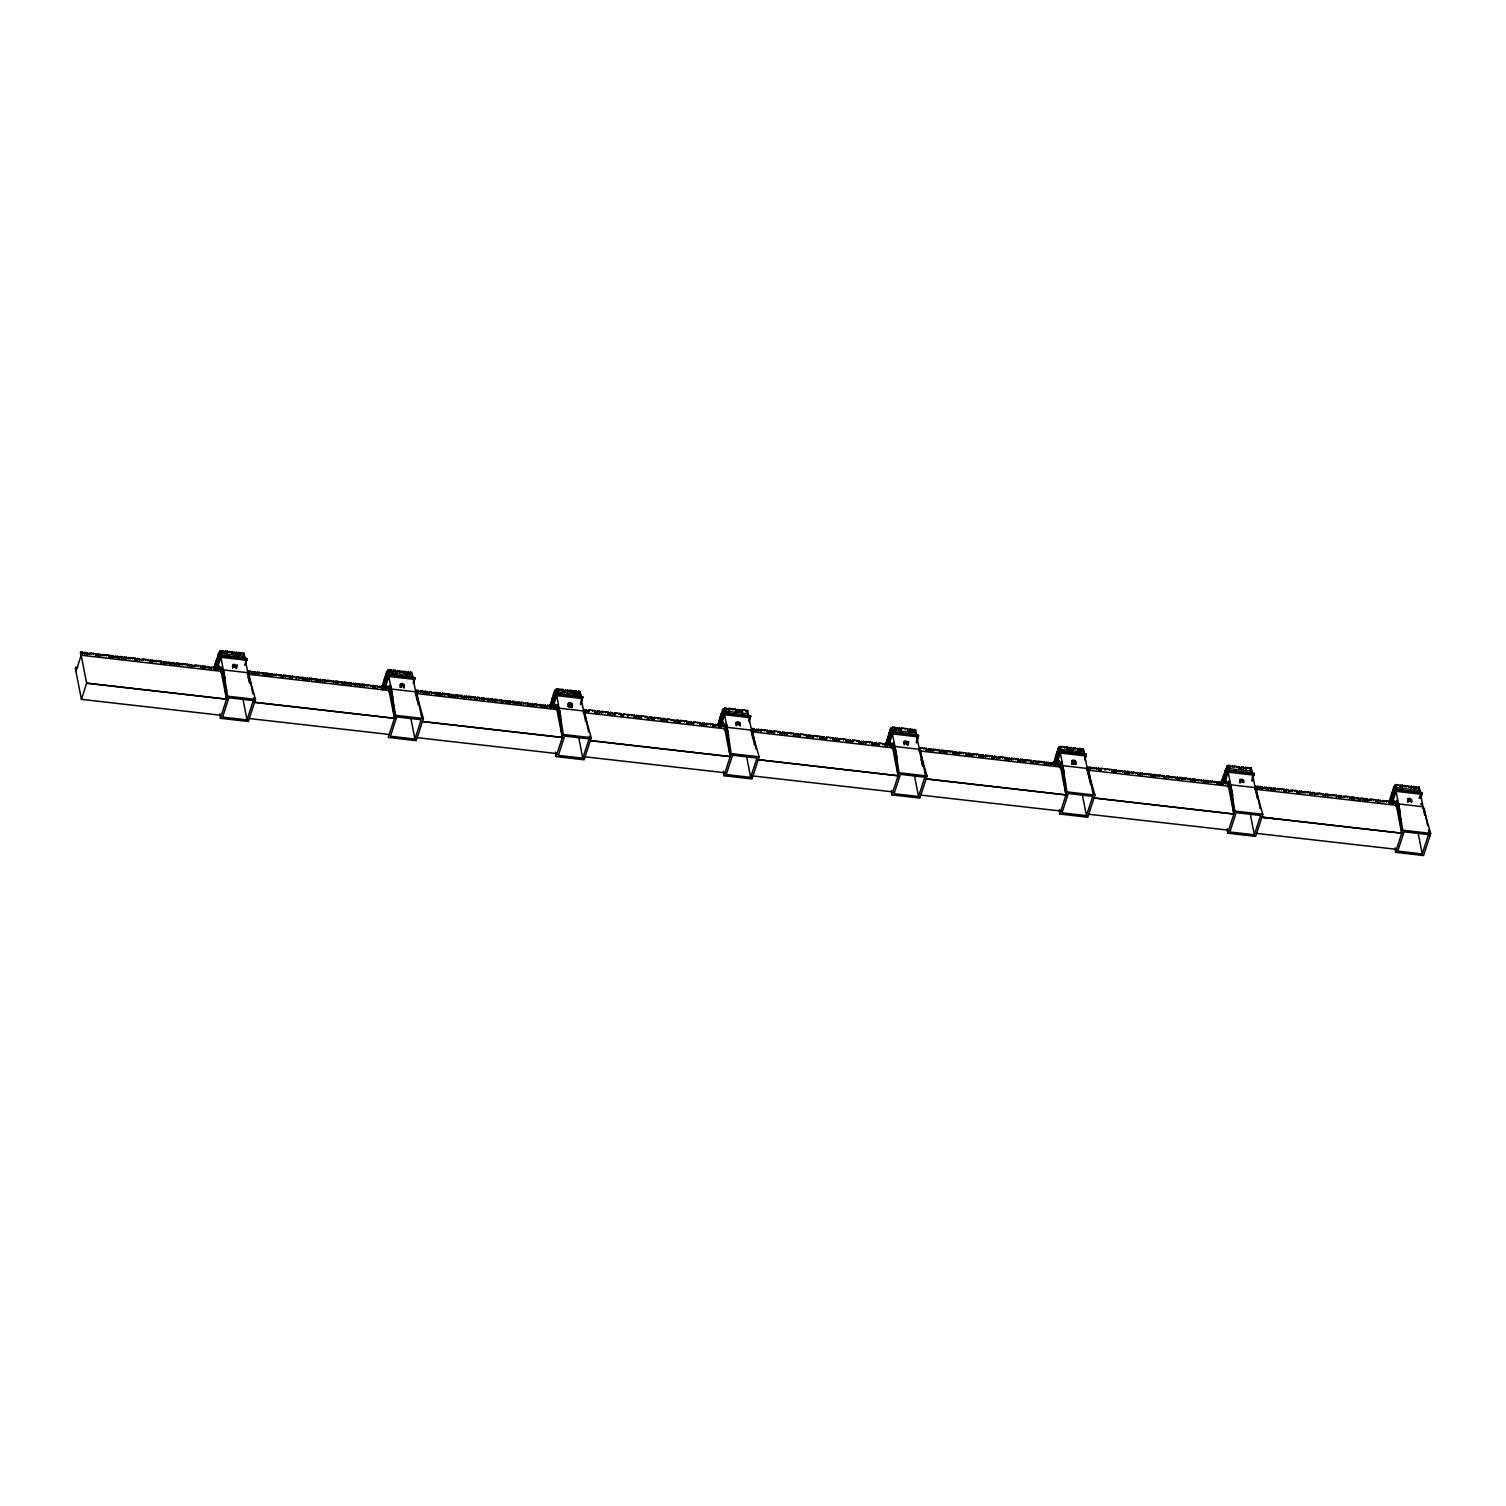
<?xml version="1.0" encoding="UTF-8"?>
<svg xmlns="http://www.w3.org/2000/svg" width="1506" height="1506" viewBox="0 0 1506 1506"><rect width="100%" height="100%" fill="white"/><g stroke="black" fill="none" stroke-linecap="round" stroke-linejoin="round"><path stroke-width="1.5" d="M388.981 686.529L390.751 685.569L390.619 687.997L389.226 687.828L389 686.661L391.014 686.792M726.4 726.287C727.473 723.2 723.784 722.729 724.988 726.118L726.777 725.101L725.139 723.765M1061.937 763.41L1062.238 762.13L1062.163 764.577L1061.937 763.41C1059.358 764.784 1061.165 759.852 1061.146 763.222L1060.77 764.408L1060.525 763.241M571.546 705.749L571.508 707.199M907.271 744.792L907.779 742.157A1.92 1.148 17.9 0 0 904.165 741.743L903.807 742.853A1.92 1.148 17.9 0 1 907.421 743.267L907.817 745.244L907.779 742.157M1243.071 782.329L1243.542 780.447A1.92 1.148 17.9 0 0 1239.927 780.033L1239.965 783.12M77.841 667.233L75.3 668.099L81.437 699.368L221.326 715.312M82.717 652.211L82.529 654.244L82.717 652.211L80.533 651.966L80.816 656.334M75.94 671.356L81.173 655.223L222.85 671.507L226.559 699.16L86.651 683.235L80.533 651.966M84.901 652.456L84.731 654.508L84.901 652.456L87.084 652.719L86.915 654.752L87.084 652.719M88.91 654.075L89.268 652.964L95.838 653.717L95.65 655.75M91.452 653.209L91.094 654.319L87.273 653.642M93.278 654.564L93.636 653.472M95.48 654.828L95.838 653.717M81.437 699.368L86.651 683.235M98.022 653.962L97.834 656.014L98.022 653.962L100.205 654.225L100.036 656.258M102.032 655.581L102.389 654.47L108.94 655.223L108.771 657.256L108.94 655.223M104.573 654.715L104.215 655.825L100.394 655.148M106.399 656.07L106.757 654.978M111.143 655.468L110.955 657.52L111.143 655.468L113.327 655.731L113.138 657.764L113.327 655.731M115.153 657.087L115.51 655.976L120.066 657.407L117.524 658.273M117.694 656.221L117.336 657.331L113.496 656.654M122.061 656.729L121.892 658.762L122.061 656.729L119.878 656.484L119.708 658.517M124.245 656.974L124.076 659.026L124.245 656.974L126.448 657.237L126.259 659.27L126.448 657.237M128.274 658.593L128.631 657.482L135.182 658.235L135.013 660.268L135.182 658.235M130.815 657.727L130.457 658.837L126.617 658.16M132.641 659.082L132.999 657.99M137.366 658.48L137.197 660.532L137.366 658.48L139.55 658.743L139.38 660.776M139.192 659.835L139.55 658.743M141.376 660.099L141.733 658.988L148.303 659.741L152.501 662.282L152.671 660.249L150.487 659.986L150.318 662.038L150.487 659.986M143.936 659.233L143.578 660.343L139.738 659.666M145.762 660.588L146.12 659.496M147.946 660.852L148.303 659.741M152.313 661.341L152.671 660.249M154.497 661.605L154.854 660.494L161.424 661.247L161.236 663.28L161.424 661.247M157.038 660.739L156.68 661.849L152.859 661.172M158.883 662.113L159.241 661.002M163.608 661.492L163.439 663.544L163.608 661.492L165.792 661.755L165.622 663.788L165.792 661.755M167.618 663.111L167.975 662L172.531 663.431L169.99 664.297M170.159 662.245L169.802 663.355L165.98 662.678M174.545 662.753L174.357 664.786L174.545 662.753L172.343 662.508L172.173 664.541M176.729 662.998L176.541 665.05L176.729 662.998L178.913 663.261L178.743 665.294L178.913 663.261M180.739 664.617L181.097 663.506L187.648 664.259L187.478 666.292M183.28 663.751L182.923 664.861L179.101 664.184M185.106 665.125L185.464 664.014M187.29 665.37L187.648 664.259M189.85 664.523L189.662 666.556L189.85 664.523L192.034 664.767L191.846 666.8M193.86 666.123L194.218 665.012L200.769 665.765L200.599 667.817L200.769 665.765M196.401 665.275L196.044 666.367L192.203 665.69M198.227 666.631L198.585 665.52M202.952 666.029L202.783 668.062L202.952 666.029L205.155 666.273L204.967 668.306L205.155 666.273M206.981 667.629L207.339 666.518L211.894 667.949L209.353 668.815M209.522 666.782L209.165 667.873L205.324 667.196M214.003 668.852L213.89 667.271L211.706 667.026L211.537 669.059M213.89 667.271L213.72 669.323L216.262 668.457L215.904 669.568L215.716 668.626M213.814 667.911L214.379 666.198L215.791 666.367L216.262 668.457M215.96 667.29L214.567 667.139L214.925 664.485L215.49 662.772L216.902 662.941M215.49 662.772L215.678 663.713L216.6 659.346L218.012 659.515M218.558 657.802L219.123 656.089L217.711 655.919L216.77 660.287L218.182 660.437M219.292 657.011L217.881 656.861L218.257 654.206L218.822 652.493L220.403 653.585L220.761 652.512M244.631 656.371L218.991 653.416L219.707 651.232L221.118 651.401M220.573 651.571L223.114 650.724L222.944 652.757L223.114 650.724M214.831 670.415L220.158 653.566M215.471 669.568L220.102 655.279L246.099 658.931M215.603 670.264L219.989 655.656M216.45 668.796L220.798 655.355M221.213 654.846L220.93 650.46M217.429 668.043L221.25 656.202M218.257 667.779L218.088 669.812L218.257 667.779L216.073 667.535M218.219 669.21A3.765 0.96 -83.4 0 1 219.612 668.777L219.123 666.763A5.233 1.318 -83.4 0 0 217.786 669.643M225.298 650.969L225.128 653.002L225.298 650.969L227.5 651.213L227.312 653.265L227.5 651.213M220.742 672.41L221.1 671.3M222.493 672.598L223.377 669.906L247.831 672.711L255.512 699.386L248.358 721.506L220.365 718.287M229.684 651.477L229.326 652.569L231.51 652.832L231.868 651.721L227.67 652.154M236.235 652.23L236.066 654.263L236.235 652.23L231.698 653.755M233.882 654.018L234.051 651.966M232.658 668.25L232.621 665.144A1.92 1.148 17.9 0 1 236.235 665.577L236.63 667.553L233.016 667.139M240.602 652.719L240.414 654.771L240.602 652.719L238.419 652.475L238.249 654.508L238.607 653.416L236.423 653.152M238.701 656.842L238.419 652.475M236.273 668.664L236.235 665.577M236.31 667.967L237.308 664.899M223.377 669.906L227.519 696.186L220.365 718.287L219.857 713.825M242.221 654.056L243.991 653.115L245.083 658.706M243.991 653.115L243.05 657.482M245.967 658.235L225.072 656.409M244.763 665.313L246.984 658.461L219.725 655.336L247.116 659.176L245.44 664.353M248.415 671.111L248.057 672.203L250.598 671.356L248.415 671.111L252.876 693.758M248.697 675.479L249.055 674.368L390.732 690.652L394.44 718.306L254.552 702.38L253.686 697.956M250.429 673.389L252.613 673.653L252.782 671.601L254.966 671.864L254.796 673.897L254.966 671.864M252.613 673.653L252.782 671.601M257.149 672.109L256.98 674.142L257.149 672.109L259.333 672.354L259.164 674.406L259.333 672.354M261.536 672.617L261.178 673.709L263.362 673.973L263.719 672.862L259.521 673.295M247.04 719.906L253.29 700.591L228.837 697.767L222.587 717.101L247.04 719.906L242.824 698.464M268.087 673.37L267.917 675.403L268.087 673.37L265.903 673.107L265.734 675.159L263.531 674.895M265.734 675.159L265.903 673.107M270.271 673.615L270.101 675.648L270.271 673.615L272.454 673.86L272.285 675.912L272.454 673.86M274.638 674.123L274.28 675.215L276.483 675.479L276.84 674.368L272.642 674.801M278.666 675.723L281.208 674.876L281.038 676.909L281.208 674.876M283.392 675.121L283.222 677.154L283.392 675.121L285.575 675.366L285.406 677.418M285.218 676.476L285.575 675.366M287.759 675.629L287.401 676.74L289.585 676.985L289.943 675.874L285.764 676.307M289.943 675.874L289.773 677.907L291.957 678.171L292.145 676.119L296.701 677.568L296.343 678.66L296.513 676.627L298.696 676.872L298.527 678.924M291.957 678.171L292.145 676.119M294.329 676.382L291.769 677.229M298.696 676.872L296.155 677.738M300.88 677.135L300.522 678.246L302.706 678.491L303.064 677.38L298.885 677.813M302.894 679.413L307.431 677.888L307.262 679.921L307.431 677.888M305.078 679.677L305.247 677.644M309.634 678.133L309.445 680.166L309.634 678.133L311.817 678.397L311.629 680.43M311.817 678.397L309.276 679.244M314.001 678.641L313.643 679.752L315.827 679.997L316.185 678.886L312.006 679.319M320.552 679.394L320.383 681.427L320.552 679.394L316.015 680.938M318.199 681.183L318.368 679.15M322.736 679.639L322.566 681.691L322.736 679.639L324.938 679.903L324.75 681.936M324.581 680.994L324.938 679.903M327.122 680.147L326.764 681.258L328.948 681.503L329.306 680.392L325.108 680.825M331.132 681.747L333.673 680.9L333.504 682.933M333.315 682.011L333.673 680.9M335.857 681.145L335.687 683.197L335.857 681.145L338.041 681.409L337.871 683.442M338.041 681.409L335.499 682.256M340.243 681.653L339.885 682.764L342.069 683.009L342.427 681.898L338.229 682.331M342.239 683.95L344.441 684.195L344.61 682.162L346.794 682.406L346.625 684.439L346.794 682.406M344.441 684.195L344.61 682.162M348.978 682.651L348.808 684.703L348.978 682.651L351.162 682.915L350.992 684.948M351.162 682.915L348.62 683.762M353.345 683.159L352.988 684.27L355.19 684.515L355.548 683.404L351.35 683.837M359.915 683.912L359.746 685.945L359.915 683.912L357.731 683.668L357.543 685.701L355.36 685.456M357.543 685.701L357.731 683.668M362.099 684.157L361.929 686.209L362.099 684.157L364.283 684.421L364.113 686.454M363.925 685.512L364.283 684.421M366.466 684.665L366.109 685.776L368.292 686.021L368.65 684.91L364.471 685.343M370.495 686.265L373.036 685.418L372.848 687.451L373.036 685.418M375.22 685.663L375.05 687.715L375.22 685.663L377.404 685.927L377.234 687.96M379.587 686.171L379.23 687.282L381.413 687.527L381.771 686.416L377.592 686.849M383.672 685.512L382.26 685.343L381.715 687.056L383.108 687.225M384.218 683.799L384.783 682.086L383.371 681.917L382.449 686.284L386.157 686.924L385.969 688.957L386.157 686.924M384.971 683.009L383.559 682.858L384.482 678.491L386.063 679.582L384.482 678.491M384.67 679.432L386.703 671.638L388.115 671.808M381.771 686.416L381.602 688.468L385.8 688.035M412.512 675.535L386.891 672.58L387.588 670.377L389 670.547M385.894 678.66L385.329 680.373L383.917 680.204M388.812 669.605L388.454 670.716L390.995 669.869L388.812 669.605L389.094 673.991M382.486 689.88L388.059 672.711M383.352 688.713L387.983 674.424L414.677 678.171M383.484 689.428L387.87 674.801M384.331 687.941L387.814 677.192M388.68 674.5L387.588 670.377M385.31 687.188L389.132 675.347M390.995 669.869L390.826 671.902L393.01 672.147L393.198 670.114L395.381 670.358L395.193 672.41M393.198 670.114L393.01 672.147M388.153 689.221L388.51 688.11L394.44 718.306L254.514 702.248M389.226 687.828L389.376 685.456M395.024 671.469L395.381 670.358M389.922 689.409L390.28 688.317L386.327 687.865M391.259 689.051L395.419 715.331L388.247 737.432L416.24 740.651L423.393 718.531L415.712 691.856L391.259 689.051L390.374 691.743L388.623 691.555M397.565 670.622L397.396 672.655L397.565 670.622L399.749 670.867L399.579 672.9M399.749 670.867L397.208 671.714M401.933 671.111L401.575 672.222L403.759 672.467L404.116 671.375L399.937 671.808M400.502 684.308L400.54 687.395L400.502 684.308A1.92 1.148 17.9 0 1 404.135 684.722L404.154 687.809L404.135 684.722M403.947 673.408L408.484 671.864L408.295 673.916L408.484 671.864M406.131 673.653L406.488 672.561L404.116 671.375M406.582 675.987L406.3 671.62M409.896 673.803L410.46 672.09L411.872 672.26L412.964 677.869M410.46 672.09L410.272 674.142L410.103 673.22M413.322 682.369L414.865 677.625L387.607 674.481L414.997 678.321L413.322 683.498M416.88 699.895L415.712 691.856M418.31 692.534L418.48 690.501L416.296 690.256L416.578 694.624L416.936 693.513M418.122 691.612L418.48 690.501M422.678 693.042L422.847 691.009L420.663 690.746L420.306 691.856L424.861 693.287L425.031 691.254L427.233 691.518L427.045 693.551L427.233 691.518M422.489 692.12L422.847 691.009M425.031 691.254L424.861 693.287M429.417 691.762L429.229 693.795L429.417 691.762L431.601 692.007L431.431 694.04M414.922 739.051L421.172 719.736L396.718 716.931L390.468 736.246L414.922 739.051L410.724 717.628M433.784 692.271L433.427 693.362L435.611 693.626L435.968 692.515L431.789 692.948M435.799 694.548L437.982 694.812L438.152 692.76L440.336 693.024L440.166 695.057L440.336 693.024M437.982 694.812L438.152 692.76M442.538 693.268L442.35 695.301L442.538 693.268L444.722 693.513L444.534 695.565M444.722 693.513L442.18 694.379M446.906 693.777L446.548 694.868L448.732 695.132L449.089 694.021L444.891 694.454M453.457 694.53L453.287 696.563L453.457 694.53L448.92 696.054M451.103 696.318L451.273 694.266M455.64 694.774L455.471 696.807L455.64 694.774L457.843 695.019L457.655 697.071M457.843 695.019L455.283 695.885M462.041 697.56L462.21 695.527L460.027 695.283L459.669 696.374L462.041 697.56L466.578 696.036L466.408 698.069L466.578 696.036M461.853 696.638L462.21 695.527M464.394 695.772L464.224 697.824M468.761 696.28L468.592 698.313L468.761 696.28L470.945 696.525L470.776 698.577M470.587 697.636L470.945 696.525M473.129 696.789L472.771 697.88L474.974 698.144L475.331 697.033L471.133 697.466M475.331 697.033L475.143 699.066L477.327 699.33L477.515 697.278L479.699 697.542L479.529 699.575M477.515 697.278L477.327 699.33M481.882 697.786L481.713 699.819L481.882 697.786L484.066 698.031L483.897 700.083M484.066 698.031L481.525 698.897M486.25 698.295L485.892 699.386L488.076 699.65L488.433 698.539L484.254 698.972M488.264 700.572L490.448 700.836L490.636 698.784L492.82 699.048L492.631 701.081L492.82 699.048M490.448 700.836L490.636 698.784M495.003 699.292L494.834 701.325L495.003 699.292L497.187 699.537L497.018 701.589M497.187 699.537L494.646 700.403M499.371 699.801L499.013 700.892L501.197 701.156L501.554 700.045L497.375 700.478M505.941 700.554L505.752 702.587L505.941 700.554L501.385 702.078M503.569 702.342L503.738 700.29M508.124 700.798L507.936 702.831L508.124 700.798L510.308 701.043L510.139 703.095M509.95 702.154L510.308 701.043M514.506 703.584L514.675 701.551L512.492 701.307L512.134 702.398L514.506 703.584L519.043 702.06L518.873 704.093M514.318 702.662L514.675 701.551M516.859 701.796L516.69 703.848M518.685 703.151L519.043 702.06M521.245 702.304L521.057 704.337L521.245 702.304L523.429 702.549L523.241 704.601M525.613 702.813L525.255 703.904L527.439 704.168L527.797 703.057L523.599 703.49M527.627 705.09L532.164 703.566L531.995 705.599L532.164 703.566M529.811 705.354L529.98 703.302M534.348 703.81L534.178 705.843L534.348 703.81L536.55 704.055L536.362 706.107M536.55 704.055L533.99 704.921M538.734 704.319L538.376 705.429L540.56 705.674L540.918 704.563L536.72 704.996M545.285 705.072L545.116 707.105L545.285 705.072L540.748 706.596M542.932 706.86L543.101 704.808M547.469 705.316L547.299 707.349L547.469 705.316L549.652 705.561L549.483 707.613M549.295 706.672L550.142 704.488L551.742 705.599L550.142 704.488M550.33 705.429L552.363 697.636L553.775 697.805M554.886 694.379L553.474 694.21L552.928 695.923L552.551 698.577L553.963 698.728M553.474 694.21L553.662 695.151L554.585 690.783L556.185 691.875M580.394 694.68L554.773 691.725L555.469 689.522L556.881 689.692L551.064 706.898M551.008 706.37L551.554 704.657M555.996 690.953L555.432 692.666L554.02 692.496M556.523 690.802L556.693 688.75L558.895 689.014L558.707 691.047M551.234 707.858L556.015 694.266M552.043 706.521L555.752 693.946M552.213 707.086L556.58 693.645M556.975 693.136L556.693 688.75M553.191 706.333L557.032 694.492M558.895 689.014L556.335 689.861M554.039 706.069L558.161 707.462L557.804 708.573L553.85 708.102L554.039 706.069L549.841 706.502M553.85 708.102L554.208 707.011M563.093 691.555L563.263 689.503L561.079 689.259L560.721 690.369L563.093 691.555L567.63 690.012L567.461 692.045L567.63 690.012M556.053 708.366L556.411 707.255L562.322 737.451L422.433 721.525L562.322 737.451L558.632 709.797L415.204 693.419M562.905 690.614L563.263 689.503M558.274 710.907L559.14 708.197L583.594 711.001L591.274 737.695L584.121 759.796L556.128 756.596L555.639 752.115M565.447 689.767L565.277 691.8M569.814 690.256L569.645 692.308L569.814 690.256L571.998 690.52L571.828 692.553M571.64 691.63L571.998 690.52M572.016 703.867L572.035 706.954L568.421 706.54L568.383 703.453A1.92 1.148 17.9 0 1 572.016 703.867L572.393 705.843L568.779 705.429L568.383 703.453M568.421 706.54L568.779 705.429M576.196 693.061L576.365 691.009L574.2 690.765L573.842 691.875L578.172 693.287L578.342 691.235L579.754 691.405L581.862 697.24M574.483 695.132L574.2 690.765M576.007 692.139L576.365 691.009M571.583 707.782L572.581 704.733M556.128 756.577L563.3 734.476L559.14 708.197M577.965 693.89L578.342 691.235M578.831 695.772L579.754 691.405M580.525 703.603L582.747 696.77L554.208 693.438M580.544 704.695L582.747 696.77M586.192 711.698L586.361 709.646L583.82 710.512L586.192 711.698L584.272 709.872M586.003 710.757L586.361 709.646M588.545 709.91L588.375 711.943L588.545 709.91L595.115 710.663L594.926 712.696L597.129 712.94L597.298 710.907L599.482 711.152L599.313 713.204L599.482 711.152M590.729 710.154L588.187 711.001M592.573 711.51L592.931 710.399M595.115 710.663L594.926 712.696M597.298 710.907L597.129 712.94M582.803 758.196L589.072 738.881L564.599 736.076L558.35 755.391L582.803 758.196L578.605 736.773M601.666 711.416L601.496 713.449L601.666 711.416L608.236 712.169L608.048 714.202L610.231 714.446L610.419 712.413L612.603 712.658L612.434 714.71L612.603 712.658M603.492 712.771L603.85 711.66M605.676 713.016L606.033 711.905M608.236 712.169L608.048 714.202M610.419 712.413L610.231 714.446M614.787 712.922L614.617 714.955L614.787 712.922L621.338 713.675L621.169 715.708L623.352 715.952L623.54 713.919L625.724 714.164L628.096 715.35L627.738 716.461L627.908 714.428L634.459 715.181L634.29 717.214L636.473 717.458L636.643 715.425L638.845 715.67L638.657 717.722L638.845 715.67M616.971 713.166L614.429 714.013M618.797 714.522L619.154 713.411M620.98 714.766L621.338 713.675M623.54 713.919L623.352 715.952M630.092 714.672L627.55 715.519M631.918 716.028L632.275 714.917M634.459 715.181L634.29 717.214M636.473 717.458L636.643 715.425M641.029 715.934L640.841 717.967L641.029 715.934L647.58 716.687L647.411 718.72L649.594 718.964L649.764 716.931L651.947 717.176L651.778 719.228L651.947 717.176M643.213 716.178L640.671 717.025M645.039 717.534L645.396 716.423M647.58 716.687L647.411 718.72M649.764 716.931L649.594 718.964M654.131 717.44L653.962 719.473L654.131 717.44L660.701 718.193L660.532 720.226L662.715 720.47L662.885 718.437L665.068 718.682L664.899 720.734M656.334 717.684L653.773 718.531M658.16 719.04L658.517 717.929M660.701 718.193L660.532 720.226M662.885 718.437L662.715 720.47M667.252 718.946L667.083 720.979L667.252 718.946L676.194 720.885L673.634 721.732M669.436 719.19L666.894 720.056M671.281 720.546L671.638 719.435M673.464 720.809L673.822 719.699M675.836 721.976L676.006 719.943L678.189 720.188L678.02 722.24L678.189 720.188M680.373 720.452L680.204 722.485L680.373 720.452L686.943 721.205L686.755 723.238L691.31 721.713L691.141 723.746L691.31 721.713M682.557 720.696L680.015 721.562M684.383 722.052L684.741 720.941M686.943 721.205L686.755 723.238M689.127 721.449L688.939 723.482M693.494 721.958L693.325 723.991L693.494 721.958L700.045 722.711L699.876 724.744L702.06 725.007L702.248 722.955L704.432 723.219L704.243 725.252L704.432 723.219M695.678 722.202L693.136 723.068M697.504 723.558L697.862 722.466M700.045 722.711L699.876 724.744M702.248 722.955L702.06 725.007M706.615 723.464L706.446 725.497L706.615 723.464L713.166 724.217L712.997 726.25L715.181 726.513L715.35 724.461L719.906 725.911L719.736 724.97M708.799 723.708L706.258 724.574M710.625 725.064L710.983 723.972M712.809 725.327L713.166 724.217M715.181 726.513L715.35 724.461M717.477 725.365L718.023 723.633L719.435 723.802M720.546 720.376L719.134 720.207L718.211 724.574L726.043 726.607L729.45 743.945M719.134 720.207L719.322 721.148L720.245 716.781L721.845 717.891M720.245 716.781L720.433 717.722L721.355 713.355L722.767 713.524M718.946 726.043L723.878 710.098L722.466 709.928L721.543 714.296L721.355 713.355M748.275 713.825L722.654 710.87L723.369 708.686L724.763 708.837L724.405 709.947L724.593 707.914L726.777 708.159L726.589 710.192M719.19 725.704L723.369 712.771L750.628 715.915L749.084 721.807M719.115 727.021L723.746 712.715L749.743 716.385M723.991 713.129L719.548 727.003L721.92 725.214M720.113 726.231L723.577 715.501M724.461 712.79L723.369 708.686M721.073 725.478L724.913 713.637M728.96 708.404L728.791 710.456L728.96 708.404L735.512 709.157L739.71 711.698L739.898 709.665L735.342 711.209M724.988 726.118L725.384 724.932M731.144 708.667L730.787 709.759L726.946 709.081M724.744 728.735L724.386 729.845L726.156 730.052L727.021 727.342L751.475 730.165L759.156 756.84L752.002 778.941L724.01 775.741L723.52 771.26M726.043 726.607L726.156 730.052M732.97 710.023L733.328 708.912M735.154 710.267L735.512 709.157M737.526 711.453L737.695 709.42M739.54 710.776L739.898 709.665M736.66 724.574L736.302 725.685L736.283 722.598A1.92 1.148 17.9 0 1 739.898 723.012L740.293 724.988L736.66 724.574L736.283 722.598M740.067 710.606L742.251 710.851L741.893 711.962L742.082 709.91L747.635 710.55L748.727 716.159M742.364 714.296L742.082 709.91M739.917 726.099L739.898 723.012M744.246 710.173L741.724 711.02M724.01 775.741L731.182 753.621L727.021 727.342M745.865 711.51L746.223 710.399M747.089 712.263L747.635 710.55M749.084 720.659L750.628 715.915M752.642 738.185L751.475 730.165M758.629 729.299L758.44 731.332L758.629 729.299L754.073 730.843L754.242 728.791L752.059 728.546L752.341 732.914L752.699 731.822M754.242 728.791L754.073 730.843M756.426 729.055L756.257 731.088M760.812 729.544L760.624 731.596L760.812 729.544L767.363 730.297L767.194 732.349L769.378 732.594L769.547 730.561L771.731 730.805L771.561 732.838L771.731 730.805M762.996 729.808L760.455 730.655M764.822 731.163L765.18 730.052M750.685 777.36L756.953 758.026L732.5 755.221L726.231 774.536L750.685 777.36L746.487 755.918M767.006 731.408L767.363 730.297M769.378 732.594L769.547 730.561M773.933 731.05L773.745 733.102L773.933 731.05L780.485 731.803L780.315 733.855L782.499 734.1L782.668 732.067L784.852 732.311L784.682 734.344L784.852 732.311M776.117 731.314L773.576 732.161M777.943 732.669L778.301 731.558M780.485 731.803L780.315 733.855M782.499 734.1L782.668 732.067M787.036 732.556L786.866 734.608L787.036 732.556L793.606 733.309L793.436 735.361L795.62 735.606L795.789 733.573L797.973 733.817L797.804 735.85L797.973 733.817M789.238 732.82L786.678 733.667M791.064 734.175L791.422 733.064M793.606 733.309L793.436 735.361M795.789 733.573L795.62 735.606M800.157 734.062L799.987 736.114L800.157 734.062L806.727 734.815L806.538 736.867L808.722 737.112L808.91 735.079L811.094 735.323L810.925 737.356M802.34 734.326L799.799 735.173M804.166 735.681L804.543 734.57M806.369 735.926L806.727 734.815M808.91 735.079L808.722 737.112M813.278 735.587L813.108 737.62L813.278 735.587L819.829 736.34L819.659 738.373L821.843 738.618L822.031 736.585L824.215 736.829L824.027 738.881L824.215 736.829M815.461 735.832L812.92 736.679M817.287 737.187L817.645 736.076M819.829 736.34L819.659 738.373M821.843 738.618L822.031 736.585M826.399 737.093L826.229 739.126L826.399 737.093L832.95 737.846L832.78 739.879L834.964 740.124L835.133 738.091L837.336 738.335L837.148 740.387L837.336 738.335M828.582 737.338L826.041 738.185M830.408 738.693L830.766 737.582M832.95 737.846L832.78 739.879M835.133 738.091L834.964 740.124M839.52 738.599L839.331 740.632L839.52 738.599L846.071 739.352L845.901 741.385L850.438 739.841L850.269 741.893L850.438 739.841M841.703 738.844L839.162 739.691M843.529 740.199L843.887 739.088M846.071 739.352L845.901 741.385M848.255 739.597L848.085 741.63M852.641 740.105L852.452 742.138L852.641 740.105L859.192 740.858L859.022 742.891L863.559 741.347L863.39 743.399L863.559 741.347M854.824 740.35L852.283 741.197M856.65 741.705L857.008 740.594M858.834 741.95L859.192 740.858M861.206 743.136L861.376 741.103M865.743 741.611L865.574 743.644L865.743 741.611L872.313 742.364L872.143 744.397L874.327 744.642L874.497 742.609L876.68 742.853L876.511 744.905L876.68 742.853M867.945 741.856L865.385 742.703M869.771 743.211L870.129 742.1M872.313 742.364L872.143 744.397M874.327 744.642L874.497 742.609M878.864 743.117L878.695 745.15L878.864 743.117L885.434 743.87L885.246 745.903L887.448 746.148L887.26 745.225M881.048 743.362L878.506 744.209M882.893 744.717L883.25 743.606M887.316 742.947L885.905 742.797L885.246 745.903M885.905 742.797L886.093 743.719L887.015 739.371L888.427 739.521M889.538 736.095L888.126 735.926L887.203 740.293L887.015 739.371M889.237 732.5L890.837 733.61L889.237 732.5L888.314 736.867L889.726 737.036M889.425 733.441L890.347 729.073L891.759 729.243M892.644 727.982L891.251 727.831L890.535 730.015L890.347 729.073M886.846 745.188L891.703 730.165L916.156 732.97M899.026 727.812L898.856 729.845L899.026 727.812L894.489 729.337L894.658 727.304L892.474 727.059L891.947 730.184M886.375 746.995L891.251 731.935L918.641 735.756L916.307 742.985M887.015 746.167L891.778 732.556M887.147 746.863L891.514 732.236M888.691 743.23L892.343 731.935M892.757 731.427L892.474 727.059M888.954 744.623L892.794 732.782M894.658 727.304L894.489 729.337M889.801 744.359L889.632 746.411L889.801 744.359L885.603 744.792M896.842 727.549L896.672 729.601M891.816 746.656L892.173 745.545L898.103 775.759L758.177 759.683L898.103 775.759L894.395 748.087L750.986 731.709M892.267 748.99L892.625 747.88M894.037 749.197L894.903 746.487L919.357 749.31L927.056 775.985L919.884 798.086L891.91 794.886L891.401 790.405M901.209 728.057L901.04 730.09L901.209 728.057L907.779 728.81L907.591 730.843L909.793 731.107L910.151 729.996L907.949 729.751M903.393 728.302L900.852 729.168M905.238 729.657L905.595 728.565M907.779 728.81L907.591 730.843M904.184 744.83L904.165 741.743M911.958 731.351L912.128 729.318L909.963 729.055L909.793 731.107M911.77 730.429L912.128 729.318M907.854 744.548L908.833 741.479M891.91 794.886L899.063 772.766L894.903 746.487M913.558 731.257L914.104 729.544L915.516 729.695L916.627 735.305M914.104 729.544L913.935 731.577L913.747 730.655M915.516 729.695L915.14 732.349M916.288 741.912L918.509 735.06L889.99 731.728M919.357 749.31L918.867 750.854L1062.276 767.232L1065.984 794.904L926.077 778.96L919.94 747.691L926.51 748.444L926.322 750.477L928.524 750.741L928.694 748.689L930.877 748.953L930.708 750.986L930.877 748.953M919.94 747.691L919.582 748.802L922.124 747.936M920.222 752.059L920.58 750.967M923.969 749.31L924.326 748.2M926.51 748.444L926.322 750.477M928.694 748.689L928.524 750.741M932.703 750.308L933.061 749.197L939.631 749.95L939.443 752.002L941.626 752.247L941.815 750.214L943.998 750.459L943.829 752.492L943.998 750.459M932.892 751.23L933.061 749.197M918.566 796.505L924.835 777.171L900.381 774.366L894.112 793.681L918.566 796.505L914.368 775.063M935.245 749.461L934.887 750.553L931.066 749.875M937.071 750.816L937.429 749.706M939.631 749.95L939.443 752.002M941.815 750.214L941.626 752.247M945.824 751.814L946.182 750.703L952.733 751.456L952.564 753.508L954.748 753.753L954.936 751.72L957.119 751.965L956.931 753.998M946.013 752.755L946.182 750.703M948.366 750.967L948.008 752.059L944.187 751.381M950.192 752.322L950.55 751.212M952.376 752.567L952.733 751.456M954.936 751.72L954.748 753.753M958.946 753.32L959.303 752.209L965.854 752.962L965.685 755.014L967.869 755.259L968.038 753.226L970.24 753.471L970.052 755.504L970.24 753.471M959.134 754.261L959.303 752.209M961.487 752.473L961.129 753.565L957.289 752.887M963.313 753.828L963.671 752.718M965.854 752.962L965.685 755.014M968.038 753.226L967.869 755.259M972.067 754.826L972.424 753.715L978.975 754.468L978.806 756.52L980.99 756.765L981.159 754.732L983.343 754.977L983.173 757.01L983.343 754.977M972.236 755.767L972.424 753.715M974.608 753.979L974.25 755.071L970.41 754.412M976.434 755.334L976.792 754.224M978.975 754.468L978.806 756.52M981.159 754.732L980.99 756.765M985.169 756.332L985.526 755.221L992.096 755.974L991.927 758.026L994.111 758.271L994.28 756.238L996.464 756.483L996.294 758.516M985.357 757.273L985.526 755.221M987.729 755.485L987.371 756.577L983.531 755.918M989.555 756.84L989.913 755.73M992.096 755.974L991.927 758.026M994.28 756.238L994.111 758.271M996.106 757.593L996.464 756.483M998.29 757.838L998.647 756.727L1005.217 757.48L1009.415 760.022L1009.585 757.989L1005.029 759.532M998.478 758.779L998.647 756.727M1000.831 756.991L1000.473 758.083L996.652 757.424M1002.676 758.346L1003.034 757.236M1004.86 758.591L1005.217 757.48M1007.232 759.777L1007.401 757.744M1009.227 759.099L1009.585 757.989M1011.411 759.344L1011.768 758.233L1018.338 758.986L1018.15 761.038L1020.334 761.283L1020.522 759.25L1022.706 759.495L1022.536 761.528L1022.706 759.495M1011.599 760.285L1011.768 758.233M1013.952 758.497L1013.594 759.589L1009.773 758.93M1015.778 759.852L1016.136 758.742M1018.338 758.986L1018.15 761.038M1020.522 759.25L1020.334 761.283M1024.532 760.85L1024.889 759.739L1031.441 760.492L1031.271 762.544L1033.455 762.789L1033.643 760.756L1035.827 761.001L1035.639 763.034L1035.827 761.001M1024.72 761.791L1024.889 759.739M1027.073 760.003L1026.716 761.095L1022.894 760.436M1028.899 761.358L1029.257 760.248M1031.441 760.492L1031.271 762.544M1033.643 760.756L1033.455 762.789M1037.653 762.356L1038.011 761.245L1044.562 761.998L1044.392 764.05L1046.576 764.295L1046.745 762.262L1048.948 762.507L1048.76 764.54M1037.841 763.297L1038.011 761.245M1040.194 761.509L1039.837 762.601L1035.996 761.942M1042.02 762.864L1042.378 761.754M1044.204 763.109L1044.562 761.998M1046.745 762.262L1046.576 764.295M1050.774 763.862L1051.132 762.751L1057.683 763.504L1057.513 765.556L1059.697 765.801L1060.055 764.69L1065.984 794.904L926.058 778.828M1050.943 764.803L1051.132 762.751M1054.84 764.747L1055.198 762.092L1053.805 761.942L1052.958 764.126L1049.117 763.448M1054.915 758.516L1056.497 759.608L1054.915 758.516L1053.974 762.864L1055.386 763.034M1055.085 759.438L1056.007 755.09L1057.419 755.24M1056.007 755.09L1056.195 756.012L1057.118 751.663L1058.53 751.814M1059.64 748.388L1058.229 748.218L1057.306 752.586L1057.118 751.663M1059.998 747.315L1062.539 746.449L1062.182 747.56L1059.132 746.976L1058.417 749.16L1058.229 748.218M1055.762 760.379L1056.308 758.666M1054.727 764.333L1059.584 749.31L1084.038 752.115M1055.141 764.37L1059.132 751.08L1086.391 754.205L1084.847 760.097M1060.186 748.237L1060.544 747.127M1054.897 765.312L1059.527 751.005L1085.525 754.675M1055.687 763.956L1059.396 751.381M1055.875 764.521L1059.358 753.791M1085.374 753.979L1060.224 751.08M1060.638 750.572L1060.356 746.204M1056.835 763.768L1060.676 751.927M1057.683 763.504L1057.513 765.556M1064.365 747.804L1066.907 746.957L1071.105 749.499L1071.293 747.447L1066.737 748.99M1066.549 748.068L1066.907 746.957M1061.466 766.008L1061.824 764.897L1057.871 764.446M1059.283 809.55L1059.791 814.031L1087.765 817.25L1094.937 795.13L1087.257 768.455L1062.784 765.65L1061.918 768.342L1060.149 768.135M1068.921 749.235L1069.091 747.202M1070.935 748.557L1071.293 747.447M1073.119 748.821L1073.477 747.71L1078.032 749.141M1073.289 749.743L1073.477 747.71M1075.66 747.955L1075.303 749.066L1071.463 748.388M1071.688 761.998L1072.046 760.888A1.92 1.148 17.9 0 1 1075.66 761.302L1075.698 764.389L1072.065 763.975L1071.688 761.998A1.92 1.148 17.9 0 1 1075.303 762.413L1075.698 764.389M1072.065 763.975L1072.046 760.888M1077.487 749.31L1080.009 748.463L1079.84 750.496L1081.816 750.741L1081.986 748.689L1083.398 748.84L1084.508 754.45M1078.127 752.586L1077.844 748.218M1075.303 762.413L1075.66 761.302M1080.009 748.463L1079.84 750.496M1059.791 814.031L1066.945 791.911L1062.784 765.65M1081.986 748.689L1081.44 750.402L1082.852 750.553L1083.398 748.84M1084.866 758.949L1086.391 754.205M1090.08 782.951L1087.257 768.455M1087.464 767.947L1090.024 767.1L1089.836 769.133L1090.024 767.1M1092.208 767.345L1091.85 768.455L1094.034 768.7L1094.391 767.589L1090.193 768.022M1096.217 768.945L1098.759 768.098L1098.589 770.131L1100.773 770.394L1100.942 768.342L1111.88 769.604L1111.71 771.637L1113.894 771.9L1114.063 769.848L1116.247 770.112L1116.078 772.145L1116.247 770.112M1098.401 769.208L1098.759 768.098M1100.942 768.342L1100.773 770.394M1086.466 815.65L1092.716 796.316L1068.262 793.511L1061.994 812.845L1086.466 815.65L1082.249 794.208M1105.329 768.851L1104.971 769.961L1107.512 769.095M1109.338 770.451L1109.696 769.359M1111.88 769.604L1111.71 771.637M1113.894 771.9L1114.063 769.848M1118.431 770.357L1118.073 771.467L1120.276 771.712L1120.633 770.601L1116.435 771.034M1122.459 771.957L1125.001 771.11L1124.831 773.143L1127.015 773.406L1127.185 771.354L1129.368 771.618L1129.199 773.651L1129.368 771.618M1125.001 771.11L1124.831 773.143M1127.185 771.354L1127.015 773.406M1131.552 771.863L1131.194 772.973L1133.378 773.218L1133.736 772.107L1129.556 772.54M1135.58 773.463L1138.122 772.616L1137.934 774.649L1140.136 774.912L1140.306 772.86L1142.489 773.124L1142.32 775.157M1138.122 772.616L1137.934 774.649M1140.306 772.86L1140.136 774.912M1142.132 774.216L1142.489 773.124M1144.673 773.369L1144.315 774.479L1146.499 774.724L1146.857 773.613L1142.678 774.046M1148.683 774.969L1149.04 773.877L1153.596 775.308L1151.055 776.155M1150.866 775.232L1151.243 774.122M1153.238 776.418L1153.427 774.366L1155.61 774.63L1155.422 776.663L1155.61 774.63M1157.794 774.875L1157.436 775.985L1159.62 776.23L1159.978 775.119L1155.799 775.552M1161.804 776.475L1164.345 775.628L1164.176 777.661L1166.359 777.924L1166.529 775.872L1168.731 776.136L1168.543 778.169L1168.731 776.136M1164.345 775.628L1164.176 777.661M1166.529 775.872L1166.359 777.924M1170.915 776.381L1170.557 777.491L1172.741 777.736L1173.099 776.625L1168.901 777.058M1174.925 778L1177.466 777.134L1177.297 779.167L1179.48 779.43L1179.65 777.378L1181.833 777.642L1181.664 779.675L1181.833 777.642M1177.466 777.134L1177.297 779.167M1179.65 777.378L1179.48 779.43M1184.036 777.887L1183.678 778.997L1185.862 779.242L1186.22 778.131L1182.022 778.564M1188.046 779.506L1190.587 778.64L1190.418 780.673L1192.601 780.936L1192.771 778.903L1194.955 779.148L1194.785 781.181L1194.955 779.148M1190.229 779.75L1190.587 778.64M1192.601 780.936L1192.771 778.903M1197.138 779.393L1196.781 780.503L1198.983 780.748L1199.341 779.656L1195.143 780.07M1201.167 781.012L1203.708 780.146L1203.539 782.198L1205.722 782.442L1205.892 780.409L1208.076 780.654L1207.906 782.687L1208.076 780.654M1203.708 780.146L1203.539 782.198M1205.722 782.442L1205.892 780.409M1210.259 780.899L1209.902 782.009L1212.085 782.254L1212.443 781.162L1208.264 781.576M1214.288 782.518L1216.829 781.652L1216.641 783.704L1218.843 783.948L1219.013 781.915L1221.197 782.16L1221.31 783.722M1216.829 781.652L1216.641 783.704M1219.013 781.915L1218.843 783.948M1221.197 782.16L1221.027 784.193L1223.569 783.346L1223.098 781.238L1221.686 781.087L1221.121 782.8M1232.68 799.253L1229.705 784.042L1221.855 782.009L1222.797 777.661L1224.209 777.811M1223.343 775.948L1223.907 774.235L1225.3 774.385L1224.755 776.098L1223.343 775.948L1222.966 778.583L1222.797 777.661M1225.018 770.808L1226.599 771.9L1225.018 770.808L1224.077 775.157L1225.489 775.326M1225.187 771.731L1227.014 766.121L1228.425 766.272L1228.068 767.382L1228.237 765.349L1230.421 765.594L1230.251 767.646L1230.421 765.594M1222.533 782.951L1223.098 781.238M1225.865 772.672L1226.411 770.959M1222.608 783.478L1227.465 768.455L1251.938 771.26M1222.778 784.457L1227.541 770.846M1223.569 783.12L1227.277 770.545M1223.757 783.666L1228.105 770.225M1224.717 782.932L1228.557 771.072M1225.564 782.668L1223.023 783.515M1232.605 765.857L1232.247 766.949L1234.431 767.213L1234.788 766.102L1230.609 766.535M1228.03 787.28L1228.388 786.17M1229.705 784.042L1227.578 784.946M1229.8 787.487L1230.684 784.795L1255.138 787.6L1262.819 814.275L1255.646 836.395L1227.672 833.176L1227.164 828.695M1236.633 767.458L1239.174 766.61L1238.986 768.644L1241.189 768.888L1241.358 766.855L1243.542 767.1L1243.372 769.152L1243.542 767.1M1239.174 766.61L1238.986 768.644M1241.358 766.855L1241.189 768.888M1245.726 767.363L1245.368 768.455L1247.909 767.608L1245.726 767.363L1246.366 770.62M1227.672 833.176L1234.826 811.056L1230.684 784.795M1249.509 768.945L1251.279 768.004L1252.39 773.595M1251.279 768.004L1250.921 770.639M1252.088 777.905L1253.406 773.82M1252.07 780.202L1254.272 773.35L1225.752 770.018M1252.07 781.294L1254.272 773.35M1255.138 787.6L1254.63 789.144L1398.039 805.522L1401.747 833.195L1261.859 817.269L1276.956 819M1257.717 788.278L1257.905 786.245L1255.364 787.092L1257.717 788.278L1255.797 786.452M1256.004 790.368L1256.362 789.257M1257.548 787.337L1257.905 786.245M1260.089 786.49L1259.92 788.523L1260.089 786.49L1262.273 786.734L1262.103 788.786L1262.273 786.734M1264.099 788.09L1264.456 786.998L1269.012 788.429L1266.471 789.276M1266.64 787.243L1266.282 788.353L1262.461 787.676M1271.026 787.751L1270.838 789.784L1271.026 787.751L1268.824 787.487L1268.654 789.539M1254.347 834.795L1260.597 815.461L1236.144 812.656L1229.894 831.99L1254.347 834.795L1250.131 813.353M1273.21 787.996L1273.022 790.029L1273.21 787.996L1275.394 788.24L1275.224 790.292L1275.394 788.24M1277.22 789.596L1277.577 788.504L1284.129 789.257L1283.959 791.29L1284.129 789.257M1279.761 788.749L1279.403 789.859L1275.582 789.182M1281.587 790.104L1281.945 788.993M1286.331 789.502L1286.143 791.535L1286.331 789.502L1288.515 789.746L1288.327 791.798M1290.341 791.121L1290.698 790.01L1297.25 790.763L1297.08 792.796L1297.25 790.763M1292.882 790.255L1292.524 791.365L1288.684 790.688M1294.708 791.61L1295.066 790.499M1299.433 791.008L1299.264 793.041L1299.433 791.008L1301.636 791.252L1301.448 793.304L1301.636 791.252M1303.462 792.627L1303.82 791.516L1310.371 792.269L1310.201 794.302L1310.371 792.269M1306.003 791.761L1305.646 792.871L1301.805 792.194M1307.829 793.116L1308.187 792.005M1312.554 792.514L1312.385 794.547L1312.554 792.514L1314.738 792.777L1314.569 794.81L1314.738 792.777M1316.564 794.133L1316.941 793.022L1323.492 793.775L1323.322 795.808L1323.492 793.775M1319.124 793.267L1318.767 794.377L1314.926 793.7M1320.95 794.622L1321.308 793.53M1325.675 794.02L1325.506 796.072L1325.675 794.02L1327.859 794.283L1327.69 796.316L1327.859 794.283M1329.685 795.639L1330.043 794.528L1336.613 795.281L1336.424 797.314M1332.226 794.773L1331.869 795.883L1328.047 795.206M1334.071 796.128L1334.429 795.036M1336.255 796.392L1336.613 795.281M1338.796 795.526L1338.627 797.578L1338.796 795.526L1340.98 795.789L1340.811 797.822L1340.98 795.789M1342.806 797.145L1343.164 796.034L1349.734 796.787L1349.545 798.82L1349.734 796.787M1345.347 796.279L1344.99 797.389L1341.168 796.712M1347.173 797.634L1347.531 796.542M1351.917 797.032L1351.729 799.084L1351.917 797.032L1354.101 797.295L1353.932 799.328L1354.101 797.295M1355.927 798.651L1356.285 797.54L1360.84 798.971L1358.299 799.837M1358.468 797.785L1358.111 798.895L1354.289 798.218M1362.836 798.293L1362.666 800.326L1362.836 798.293L1360.652 798.048L1360.483 800.081M1365.038 798.538L1364.85 800.59L1365.038 798.538L1367.222 798.801L1367.034 800.834L1367.222 798.801M1369.048 800.157L1369.406 799.046L1375.957 799.799L1375.787 801.832M1371.59 799.291L1371.232 800.401L1367.392 799.724M1373.416 800.646L1373.773 799.554M1375.599 800.91L1375.957 799.799M1378.141 800.044L1377.971 802.096L1378.141 800.044L1380.343 800.307L1380.155 802.34M1382.169 801.663L1382.527 800.552L1389.078 801.305L1388.909 803.338L1389.078 801.305M1384.711 800.797L1384.353 801.907L1380.513 801.23M1386.537 802.152L1386.894 801.06M1390.415 802.114L1390.979 800.401L1389.567 800.232L1389.191 802.886M1392.09 796.956L1390.678 796.806L1390.113 798.519L1389.756 801.173L1391.149 801.324M1390.678 796.806L1390.866 797.728L1391.789 793.38L1393.37 794.471L1391.789 793.38M1391.977 794.302L1392.899 789.953L1394.311 790.104M1393.445 788.24L1394.01 786.527L1395.422 786.678L1394.857 788.391L1393.445 788.24L1393.069 790.876L1394.481 791.045M1419.819 790.405L1394.18 787.45L1394.895 785.266L1396.307 785.435M1393.201 793.53L1392.636 795.243L1391.224 795.093M1395.761 785.605L1398.302 784.739L1400.674 785.925L1400.316 787.036L1400.486 785.003L1402.688 785.247L1402.5 787.28L1402.688 785.247M1390.019 804.449L1395.347 787.6M1390.659 803.602L1395.422 790.01M1390.791 804.298L1395.177 789.69M1391.638 802.811L1395.121 792.081M1395.987 789.389L1394.895 785.266M1396.401 788.862L1396.118 784.494M1391.92 804.223L1396.438 790.236M1397.945 785.85L1398.302 784.739M1393.445 801.813L1393.276 803.846L1393.445 801.813L1391.262 801.55L1391.092 803.602L1390.904 802.66M1395.93 806.425L1396.288 805.334M1397.229 804.298L1397.587 803.187L1393.634 802.736M1397.681 806.632L1398.566 803.94L1423.019 806.745L1430.7 833.42L1423.547 855.54L1395.554 852.321L1395.045 847.859M1404.872 785.492L1404.514 786.603L1406.698 786.847L1407.056 785.755L1402.858 786.188M1408.882 787.111L1411.423 786.245L1411.254 788.297L1411.423 786.245M1408.204 801.173L1407.846 802.265L1407.809 799.178A1.92 1.148 17.9 0 1 1411.423 799.592L1411.819 801.587L1408.204 801.173L1407.809 799.178M1411.611 787.186L1413.795 787.431L1413.437 788.542L1413.607 786.509L1415.791 786.753L1415.602 788.805L1415.791 786.753M1411.461 802.698L1411.423 799.592M1395.554 852.321L1402.707 830.201L1398.566 803.94M1417.41 788.09L1419.179 787.149L1420.271 792.74M1418.614 788.862L1419.179 787.149M1419.16 798.444L1420.553 794.151L1424.695 815.33M1420.629 797.239L1422.172 792.495L1394.914 789.37L1422.304 793.191L1420.629 798.387M1423.019 806.745L1422.511 808.289L1424.262 808.496M1422.229 853.94L1428.479 834.606L1404.025 831.801L1397.775 851.135L1422.229 853.94L1418.031 832.498M590.314 740.67L730.203 756.614L726.513 728.942L583.104 712.564M249.318 718.531L389.207 734.457M417.2 737.676L557.107 753.602M585.081 756.821L724.988 772.747M752.962 775.966L892.87 791.892M920.844 795.112L1060.751 811.037M1088.744 814.257L1228.632 830.183M1256.625 833.402L1396.514 849.346M1239.344 767.533L1241.546 767.796M1243.73 768.041L1245.914 768.286M1415.96 787.694L1417.767 786.979M894.846 728.245L897.03 728.49M899.214 728.735L901.397 728.998M912.316 730.241L914.293 730.466M1080.197 749.386L1082.174 749.611M1400.128 786.094L1402.331 786.358M391.184 670.791L393.367 671.055M395.551 671.3L397.753 671.544M408.672 672.805L410.649 673.031M559.065 689.936L561.249 690.2L561.079 689.259M563.451 690.445L565.635 690.689M567.818 690.953L570.002 691.198M572.186 691.442L574.37 691.706M576.553 691.951L578.53 692.176M223.302 651.646L225.486 651.91M234.239 652.907L231.868 651.721M240.772 653.66L242.579 652.945M224.94 652.079L227.142 652.324M577.796 692.967L579.189 693.118M1225.564 769.095L1226.976 769.246M889.801 730.787L891.213 730.956M386.138 673.351L387.55 673.521M218.257 654.206L219.669 654.376M1400.26 790.443L1421.288 792.965M1254.423 774.046L1227.032 770.225M578.624 696.751L556.392 694.191L555.469 689.522M726.043 713.656L750.459 716.461M1086.541 754.901L1059.132 751.08M582.878 697.466L555.488 693.626M750.76 716.611L723.369 712.771M1254.065 775.157L1228.199 772.183L1232.774 795.507M1421.946 794.302L1396.081 791.328L1400.241 812.506M750.402 717.722L724.555 714.748L728.697 735.926M918.284 736.867L892.437 733.893L897.011 757.217M1086.184 756.012L1060.318 753.038L1064.478 774.216M414.639 679.413L388.774 676.458L392.934 697.636M582.521 698.577L556.674 695.603L560.816 716.781M1392.335 791.667L1393.747 791.817M246.758 660.268L220.893 657.313L225.053 678.491M1056.572 753.376L1057.984 753.527M720.809 715.068L722.221 715.237M385.028 676.778L386.44 676.947M1392.523 792.589L1393.935 792.758M1056.76 754.299L1058.172 754.468M385.216 677.719L386.628 677.869M720.979 716.009L722.391 716.178M1055.461 756.803L1056.873 756.953M551.817 699.349L553.21 699.518M719.699 718.494L721.11 718.663M216.036 661.059L217.636 662.151L216.224 662M1391.412 796.015L1392.824 796.185M1055.65 757.725L1057.061 757.895M719.868 719.435L721.28 719.604M1222.232 779.374L1223.644 779.524M886.469 741.084L887.881 741.234M550.707 702.775L552.1 702.944M1072.423 762.864L1076.056 763.278M214.925 664.485L216.337 664.654M904.541 743.719L908.174 744.133M1222.42 780.296L1223.832 780.466M400.897 686.284L404.512 686.698M886.658 742.006L888.051 742.176M1060.921 762.055L1062.314 762.205M215.113 665.426L216.525 665.577M550.876 703.716L552.288 703.886M1061.146 763.222L1062.539 763.391M724.763 724.951L726.156 725.101M886.77 744.661L885.547 745.432M1054.652 763.806L1053.428 764.577M1098.947 769.039L1101.131 769.284M1112.068 770.545L1114.252 770.79M1125.189 772.051L1127.373 772.296M1138.291 773.557L1140.494 773.802M1164.533 776.569L1166.717 776.814M1177.654 778.075L1179.838 778.32M1190.775 779.581L1192.959 779.826M1203.896 781.087L1206.08 781.332M1216.999 782.593L1219.201 782.838M1258.075 787.167L1261.915 787.845M1271.196 788.673L1273.379 788.937M1284.317 790.179L1286.501 790.443M1297.438 791.685L1301.278 792.363M1310.559 793.191L1312.743 793.455M1323.68 794.697L1325.864 794.961M1336.801 796.203L1340.622 796.881M1349.903 797.728L1353.743 798.387M1363.024 799.234L1365.208 799.479M1376.145 800.74L1378.329 800.985M1389.266 802.246L1393.088 802.905M586.549 710.587L588.733 710.832M595.284 711.585L597.487 711.849M599.67 712.093L601.854 712.338M608.405 713.091L610.589 713.355M612.791 713.599L614.975 713.844M621.526 714.597L623.71 714.861M634.647 716.103L636.831 716.367M639.015 716.611L641.198 716.856M647.768 717.609L649.952 717.873M652.136 718.117L654.319 718.362M660.889 719.115L663.073 719.379M665.257 719.623L667.44 719.868M678.378 721.129L680.561 721.374M687.113 722.127L689.296 722.391M691.499 722.635L693.682 722.88M700.234 723.633L702.417 723.897M704.601 724.141L706.803 724.386M713.355 725.139L715.538 725.403M754.431 729.732L756.614 729.977M758.798 730.241L760.982 730.485M767.552 731.238L769.735 731.483M771.919 731.747L774.103 731.991M780.673 732.744L782.856 732.989M785.04 733.253L787.224 733.497M793.794 734.25L795.977 734.495M798.161 734.759L800.345 735.003M806.896 735.756L809.099 736.001M811.282 736.265L813.466 736.509M820.017 737.262L822.201 737.507M824.403 737.771L826.587 738.015M833.138 738.768L835.322 739.013M837.505 739.277L839.689 739.521M846.259 740.274L848.443 740.538M850.626 740.783L852.81 741.027M859.38 741.78L861.564 742.044M863.747 742.289L865.931 742.533M872.501 743.286L874.685 743.55M876.869 743.795L879.052 744.039M889.99 745.301L893.943 745.752L896.917 760.944M926.679 749.386L930.52 750.063M939.8 750.892L941.984 751.136M952.922 752.398L955.105 752.642M966.043 753.904L969.864 754.581M979.164 755.41L981.347 755.654M992.285 756.916L994.468 757.16M1018.508 759.928L1022.348 760.605M1031.629 761.434L1033.813 761.678M1044.75 762.94L1046.934 763.184M1113.706 770.959L1115.89 771.204M1153.069 775.477L1155.253 775.722M1192.413 779.995L1194.597 780.259M1205.534 781.501L1207.718 781.765M219.612 668.777L221.006 668.928M252.97 672.542L250.598 671.356M255.154 672.787L257.338 673.05M266.091 674.048L263.719 672.862M268.275 674.293L270.459 674.556M281.396 675.799L283.58 676.062M290.131 676.815L292.315 677.06M305.436 678.566L303.064 677.38M307.619 678.811L309.803 679.074M318.557 680.072L316.185 678.886M320.74 680.317L322.924 680.58M333.861 681.823L336.045 682.086M344.799 683.084L342.427 681.898M346.982 683.347L349.166 683.592M357.901 684.59L355.548 683.404M360.103 684.854L362.287 685.098M373.206 686.36L375.408 686.604M381.959 687.357L384.143 687.602L383.955 686.68M418.668 691.442L420.852 691.687L420.663 690.746M423.035 691.932L425.219 692.195M427.403 692.44L429.587 692.685M438.34 693.701L435.968 692.515M440.524 693.946L442.708 694.191M451.461 695.207L449.089 694.021M453.645 695.452L455.829 695.697M458.012 695.96L460.196 696.205L460.027 695.283M462.398 696.469L464.582 696.713M466.766 696.958L468.95 697.222M475.501 697.975L477.703 698.219M479.887 698.464L482.071 698.728M490.805 699.725L488.433 698.539M492.989 699.97L495.192 700.234M503.926 701.231L501.554 700.045M506.11 701.476L508.294 701.74M510.496 701.984L512.68 702.229L512.492 701.307M514.864 702.493L517.047 702.737M519.231 702.982L521.415 703.246M530.168 704.243L527.797 703.057M532.352 704.488L534.536 704.752M543.29 705.749L540.918 704.563M545.473 705.994L547.657 706.258M636.285 716.536L638.469 716.781M675.648 721.054L677.832 721.299M714.992 725.572L717.195 725.817M769.19 731.652L771.373 731.916M782.311 733.177L784.494 733.422M821.674 737.695L823.857 737.94M861.018 742.213L863.202 742.458M874.139 743.719L876.323 743.964M82.886 653.152L85.089 653.397M96.008 654.658L98.191 654.903M109.129 656.164L112.969 656.823M122.25 657.67L124.433 657.915M135.371 659.176L137.554 659.421M161.594 662.188L165.434 662.866M174.715 663.694L176.899 663.939M187.836 665.2L190.02 665.445M200.957 666.706L204.797 667.384M218.445 668.72L222.399 669.172L224.959 682.218M252.424 672.711L254.608 672.956M256.792 673.22L258.976 673.464M304.89 678.735L307.073 678.999M344.253 683.253L346.436 683.517M437.794 693.871L439.978 694.115M490.278 699.895L492.462 700.139M529.623 704.413L531.806 704.657M551.497 706.935L553.681 707.18M1086.748 769.999L1230.157 786.377L1233.866 814.049L1093.94 797.973L1233.866 814.049L1227.936 783.854M247.323 674.274L249.074 674.462M1402.707 830.201L1430.7 833.42M1066.945 791.911L1094.937 795.13M1234.826 811.056L1262.819 814.275M563.3 734.476L591.274 737.695M731.182 753.621L759.156 756.84M899.063 772.766L927.056 775.985M227.519 696.186L255.512 699.386M395.419 715.331L423.393 718.531M1261.821 817.118L1401.747 833.195L1395.817 802.999M86.633 683.103L226.559 699.16L220.629 668.965M1413.249 787.6L1415.433 787.864M405.942 672.73L408.126 672.975M1420.93 803.62L1421.193 804.844M921.088 759.495L922.764 765.97M247.888 676.42L249.544 682.896M1424.243 808.402L1427.632 825.646M1428.46 829.938L1429.74 836.357M1413.607 786.509L1414.247 789.765M1409.24 786L1409.428 786.941L1407.056 785.755M1397.587 803.187L1399.733 814.106M1400.561 818.398L1401.408 822.671M1255.722 785.981L1260.183 808.647M1252.653 774.988L1257.228 798.312M1249.886 767.834L1250.055 768.775L1247.909 767.608M1243.542 780.447L1243.937 782.442L1240.323 782.009L1239.927 780.033M1236.991 766.347L1237.16 767.288L1234.788 766.102M1228.237 765.349L1228.877 768.606M1227.014 766.121L1227.936 770.79M1214.645 781.407L1214.815 782.329L1212.443 781.162M1201.524 779.901L1201.694 780.823L1199.341 779.656M1188.403 778.395L1188.592 779.317L1186.22 778.131M1175.282 776.889L1175.471 777.811L1173.099 776.625M1162.161 775.383L1162.35 776.305L1159.978 775.119M1149.04 773.877L1149.229 774.799L1146.857 773.613M1135.938 772.371L1136.108 773.293L1133.736 772.107M1122.817 770.865L1122.987 771.787L1120.633 770.601M1096.575 767.853L1096.763 768.775L1094.391 767.589M1087.821 766.836L1093.092 793.681M1088.499 770.206L1091.869 787.356M1084.772 755.843L1088.932 777.021M1064.723 746.694L1064.911 747.635L1062.539 746.449M1059.132 746.976L1060.036 751.645M1061.824 764.897L1063.951 775.816M1064.798 780.089L1065.646 784.381M916.89 736.698L922.726 766.46M909.963 729.055L910.603 732.33M891.251 727.831L892.154 732.5M752.059 728.546L756.106 749.066M749.009 717.553L754.431 745.169M724.593 707.914L725.233 711.171M724.292 726.4L730.203 756.614L590.277 740.538L589.448 736.246M584.177 709.401L588.601 731.954M581.128 698.408L585.702 721.732M558.161 707.462L561.154 722.654M416.296 690.256L421.567 717.101M413.246 679.262L418.235 704.733M390.28 688.317L393.687 705.655M394.949 712.074L396.21 718.513M370.853 685.174L371.022 686.096L368.65 684.91M331.489 680.656L331.678 681.578L329.306 680.392M279.024 674.613L279.194 675.554L276.84 674.368M245.365 660.117L249.94 683.442M219.707 651.232L220.629 655.901M225.806 686.51L226.634 690.783M75.658 666.989L76.298 670.264M232.771 665.614A1.92 1.148 17.9 0 1 235.877 666.669M400.144 685.399A1.92 1.148 17.9 0 1 403.777 685.814M385.875 689.183A3.765 0.96 -83.4 0 1 387.494 687.922L387.004 685.908A5.233 1.318 -83.4 0 0 385.668 688.788M400.201 687.094A3.765 2.278 17.9 0 1 401.123 687.433M555.168 708.498A3.765 0.96 -83.4 0 1 556.429 706.408M553.756 708.328A3.765 0.96 -83.4 0 1 555.375 707.067L554.905 705.053A5.233 1.318 -83.4 0 0 553.85 706.86M568.026 704.563A1.92 1.148 17.9 0 1 571.659 704.977M568.082 706.239A3.765 2.278 17.9 0 1 569.833 707.067M721.449 727.078A5.233 1.318 -83.4 0 1 722.786 724.217L723.256 726.212A3.765 0.96 -83.4 0 0 721.863 726.664M735.907 723.708A1.92 1.148 17.9 0 1 739.54 724.122M891.157 745.959A3.765 0.96 -83.4 0 1 892.399 744.999M889.952 744.284A5.233 1.318 -83.4 0 1 890.667 743.362L891.157 745.357A3.765 0.96 -83.4 0 0 889.745 745.809M1057.419 765.782A3.765 0.96 -83.4 0 1 1059.038 764.502L1058.549 762.507A5.233 1.318 -83.4 0 0 1057.513 764.314M1058.812 765.933A3.765 0.96 -83.4 0 1 1059.565 764.013M1071.745 763.693A3.765 2.278 17.9 0 1 1073.496 764.502M1225.395 783.459A5.233 1.318 -83.4 0 1 1226.43 781.652L1226.919 783.647A3.765 0.96 -83.4 0 0 1225.526 784.099M1239.57 781.143A1.92 1.148 17.9 0 1 1243.184 781.558M1407.451 800.288A1.92 1.148 17.9 0 1 1411.066 800.703M1393.408 803.244A3.765 0.96 -83.4 0 1 1394.801 802.811L1394.311 800.797A5.233 1.318 -83.4 0 0 1392.975 803.677M221.1 667.214L221.344 668.683L221.118 667.026M556.881 705.505L557.107 706.973L557.239 704.563L556.881 705.505M892.644 743.795L892.87 745.263L893.002 742.853L892.644 743.795M1228.407 782.085L1228.651 783.572L1228.727 781.106L1228.407 782.085M1396.288 801.248L1396.533 802.717L1396.664 800.288L1396.288 801.248M723.369 722.315L723.049 723.313L723.388 722.315M1059.151 760.605L1058.831 761.603L1059.151 760.605M1226.562 782.593L1226.185 780.692L1226.543 782.593M890.78 744.303L890.423 742.402L890.78 744.303M555.017 705.994L554.641 704.093L555.017 705.994M219.255 667.704L218.878 665.803L219.236 667.704"/></g></svg>
